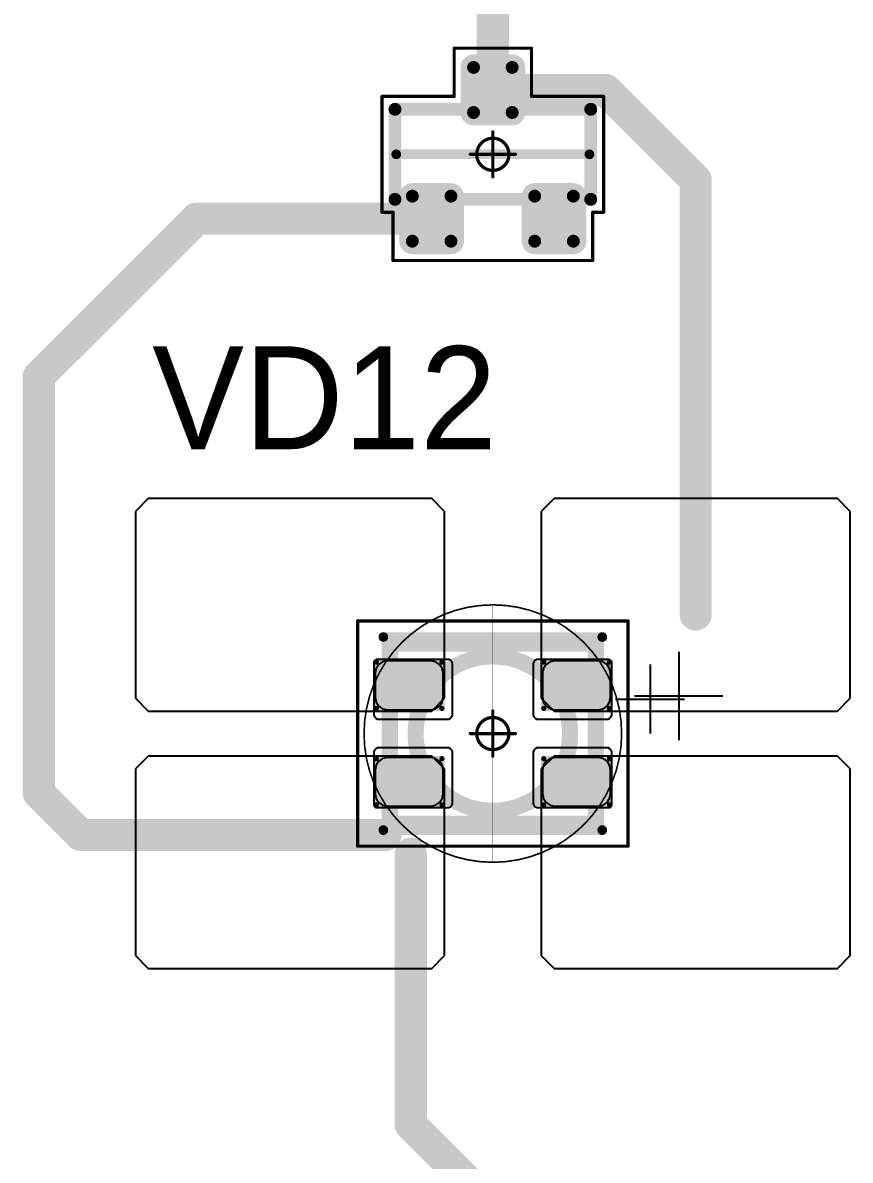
# Model space of a CAD drawing. Header units: millimetres. Extents: x 0 to 400, y 0 to 514.
# Drawn here: x 152.7 to 165.55, y 305.87 to 323.54 of the extents above; entities that cross this region are included whole.
import ezdxf

# ---------------------------------------------------------------- set-up
doc = ezdxf.new("R2010")
doc.units = ezdxf.units.MM
for name, color, linetype in [('Mechanical13', 56, 'Continuous'), ('Mechanical15', 56, 'Continuous'), ('Mechanical2', 216, 'Continuous'), ('TopLayer', 1, 'Continuous'), ('TopOverlay', 2, 'Continuous'), ('TopPaste', 8, 'Continuous'), ('TopSolder', 216, 'Continuous')]:
    doc.layers.add(name, color=color, linetype=linetype)

# ---------------------------------------------------------------- blocks, each defined once
blk = doc.blocks.new('SOT23_170')
at = {"layer": 'Mechanical13', "const_width": 0.2}
for points in [[(-0.7, 1.52), (0.7, 1.52)], [(-0.7, 1.52), (-0.7, -1.52)], [(0.7, 1.52), (0.7, -1.52)], [(-0.7, -1.52), (0.7, -1.52)]]:
    blk.add_lwpolyline(points, dxfattribs=at)
at = {"layer": 'Mechanical13', "const_width": 0.1}
for points in [[(-0.75, 1.52, 1), (-0.65, 1.52, 1)], [(-0.75, 1.52, 1), (-0.65, 1.52, 1)], [(0.65, 1.52, 1), (0.75, 1.52, 1)], [(0.65, 1.52, 1), (0.75, 1.52, 1)], [(-0.75, -1.52, 1), (-0.65, -1.52, 1)], [(-0.75, -1.52, 1), (-0.65, -1.52, 1)], [(0.65, -1.52, 1), (0.75, -1.52, 1)], [(0.65, -1.52, 1), (0.75, -1.52, 1)]]:
    blk.add_lwpolyline(points, format="xyb", close=True, dxfattribs=at)
at = {"layer": 'Mechanical15', "const_width": 0.05}
for points in [[(-0.9, 1.72), (-0.9, 1.55)], [(-0.9, 1.72), (0.9, 1.72)], [(0.9, 1.72), (0.9, 0.6)], [(-1.65, 1.55), (-1.65, -1.55)], [(-1.65, 1.55), (-0.9, 1.55)], [(0.9, 0.6), (1.65, 0.6)], [(1.65, 0.6), (1.65, -0.6)], [(0, 0.35), (0, -0.35)], [(-0.35, 0), (0.35, 0)], [(0.9, -0.6), (1.65, -0.6)], [(0.9, -0.6), (0.9, -1.72)], [(-1.65, -1.55), (-0.9, -1.55)], [(-0.9, -1.55), (-0.9, -1.72)], [(-0.9, -1.72), (0.9, -1.72)]]:
    blk.add_lwpolyline(points, dxfattribs=at)
at = {"layer": 'Mechanical15'}
for points, const_width in [([(-0.913, 1.72, 1), (-0.888, 1.72, 1)], 0.025), ([(-0.913, 1.72, 1), (-0.888, 1.72, 1)], 0.025), ([(0.888, 1.72, 1), (0.913, 1.72, 1)], 0.025), ([(0.888, 1.72, 1), (0.913, 1.72, 1)], 0.025), ([(-1.662, 1.55, 1), (-1.637, 1.55, 1)], 0.025), ([(-1.662, 1.55, 1), (-1.637, 1.55, 1)], 0.025), ([(-0.913, 1.55, 1), (-0.888, 1.55, 1)], 0.025), ([(-0.913, 1.55, 1), (-0.888, 1.55, 1)], 0.025), ([(0.888, 0.6, 1), (0.913, 0.6, 1)], 0.025), ([(0.888, 0.6, 1), (0.913, 0.6, 1)], 0.025), ([(1.637, 0.6, 1), (1.662, 0.6, 1)], 0.025), ([(1.637, 0.6, 1), (1.662, 0.6, 1)], 0.025), ([(-0.012, 0.35, 1), (0.012, 0.35, 1)], 0.025), ([(0.25, 0, 1), (-0.25, 0, 1)], 0.05), ([(-0.362, 0, 1), (-0.337, 0, 1)], 0.025), ([(-0.262, 0, 1), (-0.238, 0, 1)], 0.025), ([(0.238, 0, 1), (0.262, 0, 1)], 0.025), ([(0.337, 0, 1), (0.362, 0, 1)], 0.025), ([(-0.012, -0.35, 1), (0.012, -0.35, 1)], 0.025), ([(0.888, -0.6, 1), (0.913, -0.6, 1)], 0.025), ([(0.888, -0.6, 1), (0.913, -0.6, 1)], 0.025), ([(1.637, -0.6, 1), (1.662, -0.6, 1)], 0.025), ([(1.637, -0.6, 1), (1.662, -0.6, 1)], 0.025), ([(-1.662, -1.55, 1), (-1.637, -1.55, 1)], 0.025), ([(-1.662, -1.55, 1), (-1.637, -1.55, 1)], 0.025), ([(-0.913, -1.55, 1), (-0.888, -1.55, 1)], 0.025), ([(-0.913, -1.55, 1), (-0.888, -1.55, 1)], 0.025), ([(-0.913, -1.72, 1), (-0.888, -1.72, 1)], 0.025), ([(-0.913, -1.72, 1), (-0.888, -1.72, 1)], 0.025), ([(0.888, -1.72, 1), (0.913, -1.72, 1)], 0.025), ([(0.888, -1.72, 1), (0.913, -1.72, 1)], 0.025)]:
    blk.add_lwpolyline(points, format="xyb", close=True, dxfattribs=dict(at, const_width=const_width))
at = {"layer": 'TopLayer', "const_width": 0.1}
for points in [[(-1.4, 1.25, 1), (-1.3, 1.25, 1)], [(-0.7, 1.25, 1), (-0.6, 1.25, 1)], [(-1.4, 0.65, 1), (-1.3, 0.65, 1)], [(-0.7, 0.65, 1), (-0.6, 0.65, 1)], [(0.6, 0.3, 1), (0.7, 0.3, 1)], [(1.3, 0.3, 1), (1.4, 0.3, 1)], [(0.6, -0.3, 1), (0.7, -0.3, 1)], [(1.3, -0.3, 1), (1.4, -0.3, 1)], [(-1.4, -0.65, 1), (-1.3, -0.65, 1)], [(-0.7, -0.65, 1), (-0.6, -0.65, 1)], [(-1.4, -1.25, 1), (-1.3, -1.25, 1)], [(-0.7, -1.25, 1), (-0.6, -1.25, 1)]]:
    blk.add_lwpolyline(points, format="xyb", close=True, dxfattribs=at)
at = {"layer": 'TopLayer'}
for points in [[(-1.45, 1.25), (-1.45, 0.65), (-0.55, 1.25), (-0.55, 0.65)], [(-1.35, 1.35), (-1.35, 0.55), (-0.65, 1.35), (-0.65, 0.55)], [(0.65, 0.4), (0.65, -0.4), (1.35, 0.4), (1.35, -0.4)], [(0.55, 0.3), (0.55, -0.3), (1.45, 0.3), (1.45, -0.3)], [(-1.45, -0.65), (-1.45, -1.25), (-0.55, -0.65), (-0.55, -1.25)], [(-1.35, -0.55), (-1.35, -1.35), (-0.65, -0.55), (-0.65, -1.35)]]:
    blk.add_solid(points, dxfattribs=at)
at = {"layer": 'TopOverlay', "const_width": 0.15}
blk.add_lwpolyline([(0, 1.5), (0, -1.5)], dxfattribs=at)
at = {"layer": 'TopOverlay', "const_width": 0.075}
for points in [[(-0.038, 1.5, 1), (0.038, 1.5, 1)], [(-0.038, -1.5, 1), (0.038, -1.5, 1)]]:
    blk.add_lwpolyline(points, format="xyb", close=True, dxfattribs=at)
at = {"layer": 'TopPaste', "const_width": 0.075}
for points in [[(-1.387, 1.25, 1), (-1.313, 1.25, 1)], [(-0.687, 1.25, 1), (-0.613, 1.25, 1)], [(-1.387, 0.65, 1), (-1.313, 0.65, 1)], [(-0.687, 0.65, 1), (-0.613, 0.65, 1)], [(0.613, 0.3, 1), (0.687, 0.3, 1)], [(1.313, 0.3, 1), (1.387, 0.3, 1)], [(0.613, -0.3, 1), (0.687, -0.3, 1)], [(1.313, -0.3, 1), (1.387, -0.3, 1)], [(-1.387, -0.65, 1), (-1.313, -0.65, 1)], [(-0.687, -0.65, 1), (-0.613, -0.65, 1)], [(-1.387, -1.25, 1), (-1.313, -1.25, 1)], [(-0.687, -1.25, 1), (-0.613, -1.25, 1)]]:
    blk.add_lwpolyline(points, format="xyb", close=True, dxfattribs=at)
at = {"layer": 'TopPaste'}
for points in [[(-1.425, 1.25), (-1.425, 0.65), (-0.575, 1.25), (-0.575, 0.65)], [(-1.35, 1.325), (-1.35, 0.575), (-0.65, 1.325), (-0.65, 0.575)], [(0.65, 0.375), (0.65, -0.375), (1.35, 0.375), (1.35, -0.375)], [(0.575, 0.3), (0.575, -0.3), (1.425, 0.3), (1.425, -0.3)], [(-1.425, -0.65), (-1.425, -1.25), (-0.575, -0.65), (-0.575, -1.25)], [(-1.35, -0.575), (-1.35, -1.325), (-0.65, -0.575), (-0.65, -1.325)]]:
    blk.add_solid(points, dxfattribs=at)
at = {"layer": 'TopSolder', "const_width": 0.202}
for points in [[(-1.451, 1.25, 1), (-1.249, 1.25, 1)], [(-0.751, 1.25, 1), (-0.549, 1.25, 1)], [(-1.451, 0.65, 1), (-1.249, 0.65, 1)], [(-0.751, 0.65, 1), (-0.549, 0.65, 1)], [(0.549, 0.3, 1), (0.751, 0.3, 1)], [(1.249, 0.3, 1), (1.451, 0.3, 1)], [(0.549, -0.3, 1), (0.751, -0.3, 1)], [(1.249, -0.3, 1), (1.451, -0.3, 1)], [(-1.451, -0.65, 1), (-1.249, -0.65, 1)], [(-0.751, -0.65, 1), (-0.549, -0.65, 1)], [(-1.451, -1.25, 1), (-1.249, -1.25, 1)], [(-0.751, -1.25, 1), (-0.549, -1.25, 1)]]:
    blk.add_lwpolyline(points, format="xyb", close=True, dxfattribs=at)
at = {"layer": 'TopSolder'}
for points in [[(-1.35, 1.452), (-1.35, 0.448), (-0.65, 1.452), (-0.65, 0.448)], [(-1.552, 1.25), (-1.552, 0.65), (-0.448, 1.25), (-0.448, 0.65)], [(0.65, 0.502), (0.65, -0.502), (1.35, 0.502), (1.35, -0.502)], [(0.448, 0.3), (0.448, -0.3), (1.552, 0.3), (1.552, -0.3)], [(-1.35, -0.448), (-1.35, -1.452), (-0.65, -0.448), (-0.65, -1.452)], [(-1.552, -0.65), (-1.552, -1.25), (-0.448, -0.65), (-0.448, -1.25)]]:
    blk.add_solid(points, dxfattribs=at)
blk = doc.blocks.new('E65F_343')
at = {"layer": 'Mechanical13'}
for p, q in [((2.441, 1.071), (2.441, 0)), ((1.905, 0.536), (2.976, 0.536))]:
    blk.add_line(p, q, dxfattribs=at)
at = {"layer": 'Mechanical13', "const_width": 0.25}
for points in [[(-1.6, -1.4), (-1.6, 1.4)], [(-1.6, 1.4), (1.6, 1.4)], [(1.6, -1.4), (1.6, 1.4)], [(-1.6, -1.4), (1.6, -1.4)]]:
    blk.add_lwpolyline(points, dxfattribs=at)
at = {"layer": 'Mechanical13'}
for points, const_width in [([(-1.663, 1.4, 1), (-1.538, 1.4, 1)], 0.125), ([(-1.663, 1.4, 1), (-1.538, 1.4, 1)], 0.125), ([(1.537, 1.4, 1), (1.662, 1.4, 1)], 0.125), ([(1.537, 1.4, 1), (1.662, 1.4, 1)], 0.125), ([(1.2, 0, 1), (-1.2, 0, 1)], 0.25), ([(-1.263, 0, 1), (-1.138, 0, 1)], 0.125), ([(1.137, 0, 1), (1.262, 0, 1)], 0.125), ([(-1.663, -1.4, 1), (-1.538, -1.4, 1)], 0.125), ([(-1.663, -1.4, 1), (-1.538, -1.4, 1)], 0.125), ([(1.537, -1.4, 1), (1.662, -1.4, 1)], 0.125), ([(1.537, -1.4, 1), (1.662, -1.4, 1)], 0.125)]:
    blk.add_lwpolyline(points, format="xyb", close=True, dxfattribs=dict(at, const_width=const_width))
at = {"layer": 'Mechanical15', "const_width": 0.05}
for points in [[(-2.1, 1.75), (2.1, 1.75)], [(-2.1, -1.75), (-2.1, 1.75)], [(2.1, -1.75), (2.1, 1.75)], [(0, -0.35), (0, 0.35)], [(0, -0.35), (0, 0.35)], [(-0.35, 0), (0.35, 0)], [(-0.35, 0), (0.35, 0)], [(-2.1, -1.75), (2.1, -1.75)]]:
    blk.add_lwpolyline(points, dxfattribs=at)
at = {"layer": 'Mechanical15'}
for points, const_width in [([(-2.113, 1.75, 1), (-2.088, 1.75, 1)], 0.025), ([(-2.113, 1.75, 1), (-2.088, 1.75, 1)], 0.025), ([(2.087, 1.75, 1), (2.112, 1.75, 1)], 0.025), ([(2.087, 1.75, 1), (2.112, 1.75, 1)], 0.025), ([(-0.013, 0.35, 1), (0.012, 0.35, 1)], 0.025), ([(-0.013, 0.35, 1), (0.012, 0.35, 1)], 0.025), ([(0.25, 0, 1), (-0.25, 0, 1)], 0.05), ([(0.25, 0, 1), (-0.25, 0, 1)], 0.05), ([(-0.363, 0, 1), (-0.338, 0, 1)], 0.025), ([(-0.363, 0, 1), (-0.338, 0, 1)], 0.025), ([(-0.263, 0, 1), (-0.238, 0, 1)], 0.025), ([(-0.263, 0, 1), (-0.238, 0, 1)], 0.025), ([(0.237, 0, 1), (0.262, 0, 1)], 0.025), ([(0.237, 0, 1), (0.262, 0, 1)], 0.025), ([(0.337, 0, 1), (0.362, 0, 1)], 0.025), ([(0.337, 0, 1), (0.362, 0, 1)], 0.025), ([(-0.013, -0.35, 1), (0.012, -0.35, 1)], 0.025), ([(-0.013, -0.35, 1), (0.012, -0.35, 1)], 0.025), ([(-2.113, -1.75, 1), (-2.088, -1.75, 1)], 0.025), ([(-2.113, -1.75, 1), (-2.088, -1.75, 1)], 0.025), ([(2.087, -1.75, 1), (2.112, -1.75, 1)], 0.025), ([(2.087, -1.75, 1), (2.112, -1.75, 1)], 0.025)]:
    blk.add_lwpolyline(points, format="xyb", close=True, dxfattribs=dict(at, const_width=const_width))
at = {"layer": 'TopLayer'}
for p, q in [((-5.35, 3.65), (-5.55, 3.45)), ((-0.95, 3.65), (-5.35, 3.65)), ((-5.35, 3.65), (-5.35, 3.65)), ((-0.75, 3.45), (-0.95, 3.65)), ((0.95, 3.65), (0.75, 3.45)), ((5.35, 3.65), (0.95, 3.65)), ((0.95, 3.65), (0.95, 3.65)), ((5.55, 3.45), (5.35, 3.65)), ((-5.55, 3.45), (-5.55, 3.45)), ((-5.55, 3.45), (-5.55, 0.55)), ((-0.75, 0.55), (-0.75, 3.45)), ((0.75, 3.45), (0.75, 3.45)), ((0.75, 3.45), (0.75, 0.55)), ((5.55, 0.55), (5.55, 3.45)), ((-5.55, 0.55), (-5.35, 0.35)), ((-0.95, 0.35), (-0.75, 0.55)), ((0.75, 0.55), (0.95, 0.35)), ((5.35, 0.35), (5.55, 0.55)), ((-5.35, 0.35), (-0.95, 0.35)), ((0.95, 0.35), (5.35, 0.35)), ((-5.35, -0.35), (-5.55, -0.55)), ((-0.95, -0.35), (-5.35, -0.35)), ((-5.35, -0.35), (-5.35, -0.35)), ((-0.75, -0.55), (-0.95, -0.35)), ((0.95, -0.35), (0.75, -0.55)), ((5.35, -0.35), (0.95, -0.35)), ((0.95, -0.35), (0.95, -0.35)), ((5.55, -0.55), (5.35, -0.35)), ((-5.55, -0.55), (-5.55, -0.55)), ((-5.55, -0.55), (-5.55, -3.45)), ((-0.75, -3.45), (-0.75, -0.55)), ((0.75, -0.55), (0.75, -0.55)), ((0.75, -0.55), (0.75, -3.45)), ((5.55, -3.45), (5.55, -0.55)), ((-5.55, -3.45), (-5.35, -3.65)), ((-0.95, -3.65), (-0.75, -3.45)), ((0.75, -3.45), (0.95, -3.65)), ((5.35, -3.65), (5.55, -3.45)), ((-5.35, -3.65), (-0.95, -3.65)), ((0.95, -3.65), (5.35, -3.65))]:
    blk.add_line(p, q, dxfattribs=at)
at = {"layer": 'TopLayer', "const_width": 0.04}
for points in [[(-1.83, 1.11, 1), (-1.79, 1.11, 1)], [(-0.81, 1.11, 1), (-0.77, 1.11, 1)], [(0.77, 1.11, 1), (0.81, 1.11, 1)], [(1.79, 1.11, 1), (1.83, 1.11, 1)], [(-1.83, 0.39, 1), (-1.79, 0.39, 1)], [(-0.81, 0.39, 1), (-0.77, 0.39, 1)], [(0.77, 0.39, 1), (0.81, 0.39, 1)], [(1.79, 0.39, 1), (1.83, 0.39, 1)], [(-1.83, -0.39, 1), (-1.79, -0.39, 1)], [(-0.81, -0.39, 1), (-0.77, -0.39, 1)], [(0.77, -0.39, 1), (0.81, -0.39, 1)], [(1.79, -0.39, 1), (1.83, -0.39, 1)], [(-1.83, -1.11, 1), (-1.79, -1.11, 1)], [(-0.81, -1.11, 1), (-0.77, -1.11, 1)], [(0.77, -1.11, 1), (0.81, -1.11, 1)], [(1.79, -1.11, 1), (1.83, -1.11, 1)]]:
    blk.add_lwpolyline(points, format="xyb", close=True, dxfattribs=at)
at = {"layer": 'TopLayer'}
for points in [[(-1.85, 1.11), (-1.85, 0.39), (-0.75, 1.11), (-0.75, 0.39)], [(-1.81, 1.15), (-1.81, 0.35), (-0.79, 1.15), (-0.79, 0.35)], [(0.75, 1.11), (0.75, 0.39), (1.85, 1.11), (1.85, 0.39)], [(0.79, 1.15), (0.79, 0.35), (1.81, 1.15), (1.81, 0.35)], [(-1.81, -0.35), (-1.81, -1.15), (-0.79, -0.35), (-0.79, -1.15)], [(0.79, -0.35), (0.79, -1.15), (1.81, -0.35), (1.81, -1.15)], [(-1.85, -0.39), (-1.85, -1.11), (-0.75, -0.39), (-0.75, -1.11)], [(0.75, -0.39), (0.75, -1.11), (1.85, -0.39), (1.85, -1.11)]]:
    blk.add_solid(points, dxfattribs=at)
at = {"layer": 'TopOverlay'}
for p, q in [((2.886, 1.271), (2.886, -0.1)), ((2.2, 0.586), (3.571, 0.586))]:
    blk.add_line(p, q, dxfattribs=at)
at = {"layer": 'TopOverlay', "const_width": 0.15}
for points in [[(-1.7, 1.5), (1.7, 1.5)], [(-1.7, -1.5), (1.7, -1.5)]]:
    blk.add_lwpolyline(points, dxfattribs=at)
at = {"layer": 'TopOverlay', "const_width": 0.075}
for points in [[(-1.738, 1.5, 1), (-1.663, 1.5, 1)], [(1.662, 1.5, 1), (1.737, 1.5, 1)], [(-1.738, -1.5, 1), (-1.663, -1.5, 1)], [(1.662, -1.5, 1), (1.737, -1.5, 1)]]:
    blk.add_lwpolyline(points, format="xyb", close=True, dxfattribs=at)
at = {"layer": 'TopPaste'}
for p, q in [((-1.773, 1.073), (-1.814, 1.011)), ((-1.711, 1.114), (-1.773, 1.073)), ((-1.638, 1.129), (-1.711, 1.114)), ((-0.963, 1.129), (-1.638, 1.129)), ((-0.889, 1.114), (-0.963, 1.129)), ((-0.827, 1.073), (-0.889, 1.114)), ((-0.786, 1.011), (-0.827, 1.073)), ((0.827, 1.073), (0.786, 1.011)), ((0.889, 1.114), (0.827, 1.073)), ((0.962, 1.129), (0.889, 1.114)), ((1.637, 1.129), (0.962, 1.129)), ((1.711, 1.114), (1.637, 1.129)), ((1.773, 1.073), (1.711, 1.114)), ((1.814, 1.011), (1.773, 1.073)), ((-1.814, 1.011), (-1.829, 0.938)), ((-1.829, 0.938), (-1.829, 0.563)), ((-0.771, 0.938), (-0.786, 1.011)), ((-0.771, 0.563), (-0.771, 0.938)), ((0.786, 1.011), (0.771, 0.938)), ((0.771, 0.938), (0.771, 0.563)), ((1.829, 0.938), (1.814, 1.011)), ((1.829, 0.563), (1.829, 0.938)), ((-1.829, 0.563), (-1.814, 0.489)), ((-0.786, 0.489), (-0.771, 0.563)), ((0.771, 0.563), (0.786, 0.489)), ((1.814, 0.489), (1.829, 0.563)), ((-1.814, 0.489), (-1.773, 0.427)), ((-1.773, 0.427), (-1.711, 0.386)), ((-1.711, 0.386), (-1.638, 0.371)), ((-1.638, 0.371), (-0.963, 0.371)), ((-0.963, 0.371), (-0.889, 0.386)), ((-0.889, 0.386), (-0.827, 0.427)), ((-0.827, 0.427), (-0.786, 0.489)), ((0.786, 0.489), (0.827, 0.427)), ((0.827, 0.427), (0.889, 0.386)), ((0.889, 0.386), (0.962, 0.371)), ((0.962, 0.371), (1.637, 0.371)), ((1.637, 0.371), (1.711, 0.386)), ((1.711, 0.386), (1.773, 0.427)), ((1.773, 0.427), (1.814, 0.489)), ((-1.814, -0.489), (-1.829, -0.563)), ((-1.773, -0.427), (-1.814, -0.489)), ((-1.711, -0.386), (-1.773, -0.427)), ((-1.638, -0.371), (-1.711, -0.386)), ((-0.963, -0.371), (-1.638, -0.371)), ((-0.889, -0.386), (-0.963, -0.371)), ((-0.827, -0.427), (-0.889, -0.386)), ((-0.786, -0.489), (-0.827, -0.427)), ((-0.771, -0.563), (-0.786, -0.489)), ((0.786, -0.489), (0.771, -0.563)), ((0.827, -0.427), (0.786, -0.489)), ((0.889, -0.386), (0.827, -0.427)), ((0.962, -0.371), (0.889, -0.386)), ((1.637, -0.371), (0.962, -0.371)), ((1.711, -0.386), (1.637, -0.371)), ((1.773, -0.427), (1.711, -0.386)), ((1.814, -0.489), (1.773, -0.427)), ((1.829, -0.563), (1.814, -0.489)), ((-1.829, -0.563), (-1.829, -0.938)), ((-0.771, -0.938), (-0.771, -0.563)), ((0.771, -0.563), (0.771, -0.938)), ((1.829, -0.938), (1.829, -0.563)), ((-1.829, -0.938), (-1.814, -1.011)), ((-1.814, -1.011), (-1.773, -1.073)), ((-0.827, -1.073), (-0.786, -1.011)), ((-0.786, -1.011), (-0.771, -0.938)), ((0.771, -0.938), (0.786, -1.011)), ((0.786, -1.011), (0.827, -1.073)), ((1.773, -1.073), (1.814, -1.011)), ((1.814, -1.011), (1.829, -0.938)), ((-1.773, -1.073), (-1.711, -1.114)), ((-1.711, -1.114), (-1.638, -1.129)), ((-1.638, -1.129), (-0.963, -1.129)), ((-0.963, -1.129), (-0.889, -1.114)), ((-0.889, -1.114), (-0.827, -1.073)), ((0.827, -1.073), (0.889, -1.114)), ((0.889, -1.114), (0.962, -1.129)), ((0.962, -1.129), (1.637, -1.129)), ((1.637, -1.129), (1.711, -1.114)), ((1.711, -1.114), (1.773, -1.073))]:
    blk.add_line(p, q, dxfattribs=at)
at = {"layer": 'TopSolder'}
for p, q in [((-1.842, 1.129), (-1.85, 1.111)), ((-1.85, 1.111), (-1.85, 1.101)), ((-1.85, 1.101), (-1.85, 1.101)), ((-1.85, 1.101), (-1.85, 0.301)), ((-1.828, 1.143), (-1.842, 1.129)), ((-1.81, 1.151), (-1.828, 1.143)), ((-1.8, 1.151), (-1.81, 1.151)), ((-0.7, 1.151), (-1.8, 1.151)), ((-0.685, 1.151), (-0.7, 1.151)), ((-0.7, 1.151), (-0.7, 1.151)), ((-0.658, 1.139), (-0.685, 1.151)), ((-0.636, 1.118), (-0.658, 1.139)), ((-0.625, 1.09), (-0.636, 1.118)), ((-0.625, 1.076), (-0.625, 1.09)), ((-0.625, 0.301), (-0.625, 1.076)), ((0.636, 1.118), (0.625, 1.09)), ((0.625, 1.09), (0.625, 1.076)), ((0.625, 1.076), (0.625, 1.076)), ((0.625, 1.076), (0.625, 0.301)), ((0.657, 1.139), (0.636, 1.118)), ((0.685, 1.151), (0.657, 1.139)), ((0.7, 1.151), (0.685, 1.151)), ((1.8, 1.151), (0.7, 1.151)), ((1.81, 1.151), (1.8, 1.151)), ((1.8, 1.151), (1.8, 1.151)), ((1.828, 1.143), (1.81, 1.151)), ((1.842, 1.129), (1.828, 1.143)), ((1.85, 1.111), (1.842, 1.129)), ((1.85, 1.101), (1.85, 1.111)), ((1.85, 0.301), (1.85, 1.101)), ((-1.85, 0.301), (-1.85, 0.286)), ((-1.85, 0.286), (-1.839, 0.258)), ((-1.839, 0.258), (-1.818, 0.237)), ((-1.818, 0.237), (-1.79, 0.226)), ((-1.79, 0.226), (-1.775, 0.226)), ((-1.775, 0.226), (-1.775, 0.226)), ((-1.775, 0.226), (-0.7, 0.226)), ((-0.7, 0.226), (-0.685, 0.226)), ((-0.685, 0.226), (-0.658, 0.237)), ((-0.658, 0.237), (-0.636, 0.258)), ((-0.636, 0.258), (-0.625, 0.286)), ((-0.625, 0.286), (-0.625, 0.301)), ((-0.625, 0.301), (-0.625, 0.301)), ((0.625, 0.301), (0.625, 0.286)), ((0.625, 0.286), (0.636, 0.258)), ((0.636, 0.258), (0.657, 0.237)), ((0.657, 0.237), (0.685, 0.226)), ((0.685, 0.226), (0.7, 0.226)), ((0.7, 0.226), (0.7, 0.226)), ((0.7, 0.226), (1.775, 0.226)), ((1.775, 0.226), (1.79, 0.226)), ((1.79, 0.226), (1.817, 0.237)), ((1.817, 0.237), (1.839, 0.258)), ((1.839, 0.258), (1.85, 0.286)), ((1.85, 0.286), (1.85, 0.301)), ((1.85, 0.301), (1.85, 0.301)), ((-1.839, -0.257), (-1.85, -0.285)), ((-1.85, -0.285), (-1.85, -0.299)), ((-1.85, -0.299), (-1.85, -0.299)), ((-1.85, -0.299), (-1.85, -1.099)), ((-1.818, -0.236), (-1.839, -0.257)), ((-1.79, -0.224), (-1.818, -0.236)), ((-1.775, -0.224), (-1.79, -0.224)), ((-0.7, -0.224), (-1.775, -0.224)), ((-0.685, -0.224), (-0.7, -0.224)), ((-0.7, -0.224), (-0.7, -0.224)), ((-0.658, -0.236), (-0.685, -0.224)), ((-0.636, -0.257), (-0.658, -0.236)), ((-0.625, -0.285), (-0.636, -0.257)), ((-0.625, -0.299), (-0.625, -0.285)), ((-0.625, -1.074), (-0.625, -0.299)), ((0.636, -0.257), (0.625, -0.285)), ((0.625, -0.285), (0.625, -0.299)), ((0.625, -0.299), (0.625, -0.299)), ((0.625, -0.299), (0.625, -1.074)), ((0.657, -0.236), (0.636, -0.257)), ((0.685, -0.224), (0.657, -0.236)), ((0.7, -0.224), (0.685, -0.224)), ((1.775, -0.224), (0.7, -0.224)), ((1.79, -0.224), (1.775, -0.224)), ((1.775, -0.224), (1.775, -0.224)), ((1.817, -0.236), (1.79, -0.224)), ((1.839, -0.257), (1.817, -0.236)), ((1.85, -0.285), (1.839, -0.257)), ((1.85, -0.299), (1.85, -0.285)), ((1.85, -1.099), (1.85, -0.299)), ((-1.85, -1.099), (-1.85, -1.109)), ((-1.85, -1.109), (-1.842, -1.128)), ((-1.842, -1.128), (-1.828, -1.142)), ((-1.828, -1.142), (-1.81, -1.149)), ((-1.81, -1.149), (-1.8, -1.149)), ((-1.8, -1.149), (-0.7, -1.149)), ((-1.8, -1.149), (-1.8, -1.149)), ((-0.7, -1.149), (-0.685, -1.149)), ((-0.685, -1.149), (-0.658, -1.138)), ((-0.658, -1.138), (-0.636, -1.117)), ((-0.636, -1.117), (-0.625, -1.089)), ((-0.625, -1.089), (-0.625, -1.074)), ((-0.625, -1.074), (-0.625, -1.074)), ((0.625, -1.074), (0.625, -1.089)), ((0.625, -1.089), (0.636, -1.117)), ((0.636, -1.117), (0.657, -1.138)), ((0.657, -1.138), (0.685, -1.149)), ((0.685, -1.149), (0.7, -1.149)), ((0.7, -1.149), (1.8, -1.149)), ((0.7, -1.149), (0.7, -1.149)), ((1.8, -1.149), (1.81, -1.149)), ((1.81, -1.149), (1.828, -1.142)), ((1.828, -1.142), (1.842, -1.128)), ((1.842, -1.128), (1.85, -1.109)), ((1.85, -1.109), (1.85, -1.099)), ((1.85, -1.099), (1.85, -1.099))]:
    blk.add_line(p, q, dxfattribs=at)

msp = doc.modelspace()

# ---------------------------------------------------------------- linework, layer by layer
at = {"layer": 'Mechanical2'}
for points, const_width in [([(162, 312.5, 1), (158, 312.5, 1)], 0.0254), ([(160, 314.5, 1), (160, 314.5, 1)], 0.0005), ([(157.994, 312.5, 1), (158.006, 312.5, 1)], 0.0127), ([(158, 312.5, 1), (158, 312.5, 1)], 0.0005), ([(161.994, 312.5, 1), (162.006, 312.5, 1)], 0.0127), ([(162, 312.5, 1), (162, 312.5, 1)], 0.0005), ([(160, 310.5, 1), (160, 310.5, 1)], 0.0005)]:
    msp.add_lwpolyline(points, format="xyb", close=True, dxfattribs=dict(at, const_width=const_width))
at = {"layer": 'Mechanical2', "const_width": 0.001}
for points in [[(160, 310.5), (160, 314.5)], [(158, 312.5), (162, 312.5)]]:
    msp.add_lwpolyline(points, dxfattribs=at)
at = {"layer": 'TopLayer', "const_width": 0.5}
for points in [[(160, 322.5), (160, 325.15)], [(160, 322.5), (161.75, 322.5)], [(161.75, 322.5), (163.15, 321.1)], [(163.15, 314.35), (163.15, 321.1)], [(152.95, 318.05), (155.4, 320.5)], [(155.4, 320.5), (159.05, 320.5)], [(152.95, 311.575), (152.95, 318.05)], [(152.95, 311.575), (153.6, 310.925)], [(153.6, 310.925), (158.332, 310.925)], [(158.725, 306.425), (158.725, 310.632)], [(158.725, 306.425), (160, 305.15)]]:
    msp.add_lwpolyline(points, dxfattribs=at)
at = {"layer": 'TopLayer', "const_width": 0.25}
for points in [[(159.875, 322.5, 1), (160.125, 322.5, 1)], [(159.875, 322.5, 1), (160.125, 322.5, 1)], [(161.625, 322.5, 1), (161.875, 322.5, 1)], [(161.625, 322.5, 1), (161.875, 322.5, 1)], [(163.025, 321.1, 1), (163.275, 321.1, 1)], [(163.025, 321.1, 1), (163.275, 321.1, 1)], [(155.275, 320.5, 1), (155.525, 320.5, 1)], [(155.275, 320.5, 1), (155.525, 320.5, 1)], [(158.925, 320.5, 1), (159.175, 320.5, 1)], [(152.825, 318.05, 1), (153.075, 318.05, 1)], [(152.825, 318.05, 1), (153.075, 318.05, 1)], [(163.025, 314.35, 1), (163.275, 314.35, 1)], [(152.825, 311.575, 1), (153.075, 311.575, 1)], [(152.825, 311.575, 1), (153.075, 311.575, 1)], [(153.475, 310.925, 1), (153.725, 310.925, 1)], [(153.475, 310.925, 1), (153.725, 310.925, 1)], [(158.207, 310.925, 1), (158.457, 310.925, 1)], [(158.6, 310.632, 1), (158.85, 310.632, 1)], [(158.6, 306.425, 1), (158.85, 306.425, 1)], [(158.6, 306.425, 1), (158.85, 306.425, 1)]]:
    msp.add_lwpolyline(points, format="xyb", close=True, dxfattribs=at)

# ---------------------------------------------------------------- block references
for name, p, rotation in [('SOT23_170', (160, 321.5), 90), ('E65F_343', (160, 312.5), 360)]:
    msp.add_blockref(name, p, dxfattribs=dict(rotation=rotation))

# ---------------------------------------------------------------- texts
at = {"layer": 'TopOverlay'}
msp.add_text('VD12', height=1.6, dxfattribs=at).set_placement((154.71, 316.918))

doc.saveas('drawing.dxf')
